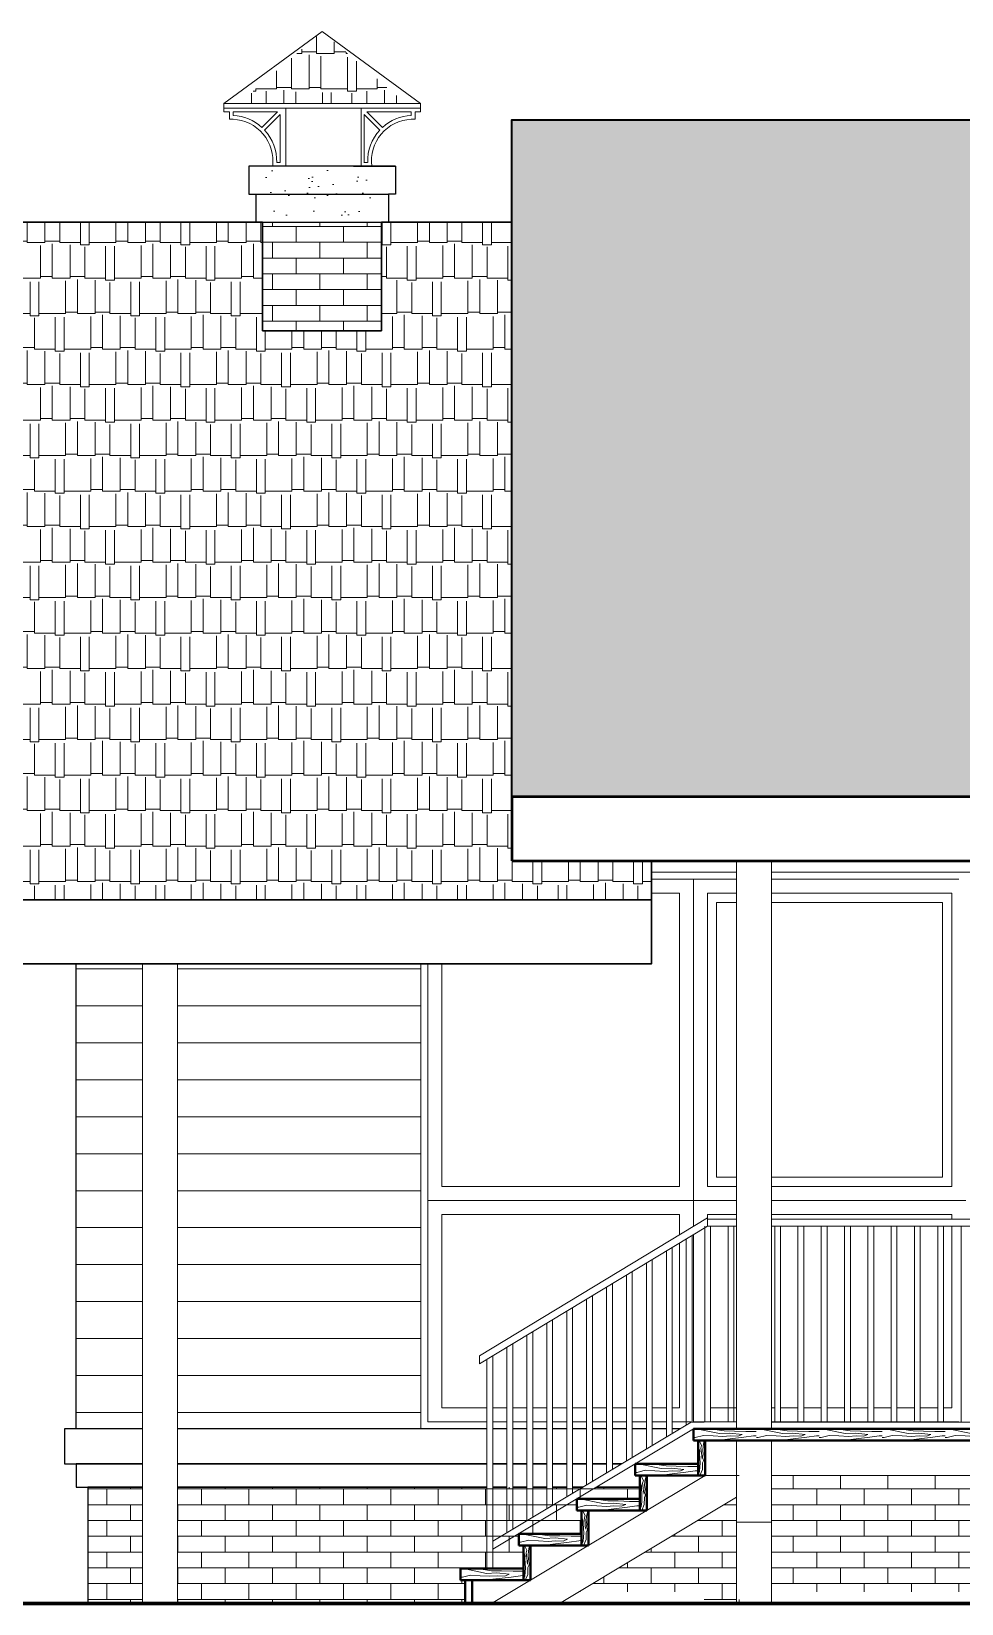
# Model space of a CAD drawing. Header units: millimetres. Extents: x 1582001 to 3303937, y 226471 to 491235.
# Drawn here: x 1596060 to 1600053, y 394580 to 401329 of the extents above; entities that cross this region are included whole.
import ezdxf

# ---------------------------------------------------------------- set-up
doc = ezdxf.new("R2010")
doc.units = ezdxf.units.MM
doc.layers.get('Defpoints').update_dxf_attribs({"color": 255, "lineweight": 30})
for name, color, linetype, lineweight in [('Интерьер - Лестница_Ном_пера__1', 7, 'Continuous', 13), ('Интерьер- Перегородка_Ном_пера__1', 7, 'Continuous', 13), ('Конструктивный - Несущий_Ном_пера__1', 7, 'Continuous', 13), ('Кровля', 232, 'Continuous', 25), ('Штриховки', 251, 'Continuous', 20)]:
    doc.layers.add(name, color=color, linetype=linetype, lineweight=lineweight)
doc.layers.add('Т-Подписи', color=7, linetype='Continuous')
pattern_1 = [(0, (5937.62, 120920.96), (323.85, 152.4), [76.2, -63.5, 88.9, -38.1, 114.3, -50.8]), (0, (6013.82, 120927.31), (323.85, 152.4), [63.5, -241.3, 50.8, -76.2]), (0, (6166.22, 120911.44), (323.85, 152.4), [38.1, -393.7]), (90, (5937.62, 120920.96), (-107.95, 152.4), [146.05, -463.55]), (90, (6013.82, 120920.96), (-107.95, 152.4), [142.875, -466.725]), (90, (6077.32, 120920.96), (-107.95, 152.4), [133.35, -476.25]), (90, (6166.22, 120911.44), (-107.95, 152.4), [146.05, -463.55]), (90, (6204.32, 120911.44), (-107.95, 152.4), [146.05, -463.55]), (90, (6318.62, 120920.96), (-107.95, 152.4), [139.7, -469.9])]
pattern_2 = [(0, (5937.62, 120920.965), (0, 67.7418), []), (90, (5937.62, 120920.96), (-101.6, 67.7418), [67.7418, -67.7418])]
pattern_3 = [(0, (5937.62, 120920.96), (4e-14, 158.75), [])]

msp = doc.modelspace()

# ---------------------------------------------------------------- hatches: boundary and pattern name
at = {"lineweight": 18, "ltscale": 100, "true_color": 0x4c2f26}
h = msp.add_hatch(dxfattribs=at)
h.set_pattern_fill('AR-RSHKE', color=29, scale=0.5, style=0)
h.set_pattern_definition([(180, (1748381.74, 481549.49), (-323.85, 152.4), [76.2, -63.5, 88.9, -38.1, 114.3, -50.8]), (180, (1748305.54, 481555.84), (-323.85, 152.4), [63.5, -241.3, 50.8, -76.2]), (180, (1748153.14, 481539.96), (-323.85, 152.4), [38.1, -393.7]), (90, (1748381.74, 481549.49), (107.95, 152.4), [146.05, -463.55]), (90, (1748305.54, 481549.49), (107.95, 152.4), [142.875, -466.725]), (90, (1748242.04, 481549.49), (107.95, 152.4), [133.35, -476.25]), (90, (1748153.14, 481539.96), (107.95, 152.4), [146.05, -463.55]), (90, (1748115.04, 481539.96), (107.95, 152.4), [146.05, -463.55]), (90, (1748000.74, 481549.49), (107.95, 152.4), [139.7, -469.9])])
h.paths.add_polyline_path([(1597665, 401020), (1597308.1, 401328.9), (1596950.1, 401020)])
h = msp.add_hatch(dxfattribs=at)
h.set_pattern_fill('AR-RSHKE', color=29, scale=0.5, style=0)
h.set_pattern_definition(pattern_1)
edge = h.paths.add_edge_path()
edge.add_line((1608251.8, 400949.6), (1612411.8, 400949.6))
edge.add_line((1612411.8, 400949.6), (1612411.8, 399986))
edge.add_line((1612411.8, 399986), (1609921.8, 399986))
edge.add_line((1609921.8, 399986), (1609921.8, 399457.1))
edge.add_line((1609921.8, 399457.1), (1608971.8, 399711.6))
edge.add_line((1608971.8, 399711.6), (1605531.8, 398789.9))
edge.add_line((1605531.8, 398789.9), (1605531.8, 398515.5))
edge.add_line((1605531.8, 398515.5), (1606131.8, 398676.3))
edge.add_line((1606131.8, 398676.3), (1606131.8, 398043.4))
edge.add_line((1606131.8, 398043.4), (1598121.8, 398043.4))
edge.add_line((1598121.8, 398043.4), (1598121.8, 400949.6))
edge.add_line((1598121.8, 400949.6), (1607871.8, 400949.6))
edge = h.paths.add_edge_path(flags=16)
edge.add_line((1608251.8, 400949.6), (1608251.8, 400237.6))
edge.add_line((1608251.8, 400237.6), (1607871.8, 400237.6))
edge.add_line((1607871.8, 400237.6), (1607871.8, 400949.6))
h = msp.add_hatch(dxfattribs=at)
h.set_pattern_fill('AR-RSHKE', color=29, scale=0.5, style=0)
h.set_pattern_definition(pattern_1)
edge = h.paths.add_edge_path()
edge.add_line((1597052.5, 400510.1), (1595651.8, 400510.1))
edge.add_line((1595651.8, 400510.1), (1595651.8, 397600.2))
edge.add_line((1595651.8, 397600.2), (1598721.8, 397600.2))
edge.add_line((1598721.8, 397600.2), (1598721.8, 397769))
edge.add_line((1598721.8, 397769), (1598121.8, 397769))
edge.add_line((1598121.8, 397769), (1598121.8, 400510.1))
edge.add_line((1598121.8, 400510.1), (1597562.5, 400510.1))
edge = h.paths.add_edge_path(flags=16)
edge.add_line((1597052.5, 400510.1), (1597052.5, 400043.4))
edge.add_line((1597052.5, 400043.4), (1597562.5, 400043.4))
edge.add_line((1597562.5, 400043.4), (1597562.5, 400510.1))
at = {"layer": 'Конструктивный - Несущий_Ном_пера__1', "ltscale": 100}
h = msp.add_hatch(dxfattribs=at)
h.set_pattern_fill('AR-SAND', color=41, scale=3, style=0)
h.set_pattern_definition([(37.5, (1353773.43, 495463.4), (-4.800094, 146.82397), [0, -115.824, 0, -129.54, 0, -123.825]), (7.5, (1353773.43, 495463.4), (134.85698, 215.04753), [0, -62.484, 0, -104.394, 0, -40.005]), (327.5, (1353679.7, 495463.4), (237.29771, 0.431155), [0, -38.1, 0, -137.16, 0, -179.07]), (317.5, (1353679.7, 495463.4), (229.06694, 66.8788), [0, -19.05, 0, -89.916, 0, -102.87])])
h.paths.add_polyline_path([(1597527.5, 400630.1), (1597087.5, 400630.1), (1597087.5, 400510.1), (1597527.5, 400510.1)])
h.paths.add_polyline_path([(1597557.5, 400750.1), (1597377.5, 400750.1), (1597057.5, 400750.1), (1597057.5, 400630.1), (1597527.5, 400630.1), (1597557.5, 400630.1)])
at = {"layer": 'Конструктивный - Несущий_Ном_пера__1', "linetype": 'Continuous', "lineweight": 18, "true_color": 0x4c2f26}
h = msp.add_hatch(dxfattribs=at)
h.set_pattern_fill('AR-BRSTD', color=29, style=0)
h.set_pattern_definition(pattern_2)
h.paths.add_polyline_path([(1597052.5, 400510.1), (1597562.5, 400510.1), (1597562.5, 400043.4), (1597052.5, 400043.4)])
h = msp.add_hatch(dxfattribs=at)
h.set_pattern_fill('ANSI31', color=29, scale=50, angle=315, style=0)
h.set_pattern_definition(pattern_3)
h.paths.add_polyline_path([(1599236.8, 397769), (1599236.8, 397719.8), (1600991.8, 397719.8), (1600991.8, 396229.6), (1602411.8, 396229.6), (1602411.8, 397719.8), (1604486.8, 397719.8), (1604486.8, 397769)])
h = msp.add_hatch(dxfattribs=at)
h.set_pattern_fill('ANSI31', color=29, scale=50, angle=315, style=0)
h.set_pattern_definition(pattern_3)
h.paths.add_polyline_path([(1596251.8, 397325.8), (1596536.8, 397325.8), (1596536.8, 395329.8), (1596251.8, 395329.8)])
h = msp.add_hatch(dxfattribs=at)
h.set_pattern_fill('ANSI31', color=29, scale=50, angle=315, style=0)
h.set_pattern_definition(pattern_3)
h.paths.add_polyline_path([(1596686.8, 397325.8), (1597731.8, 397325.8), (1597731.8, 395329.8), (1596686.8, 395329.8)])
h = msp.add_hatch(dxfattribs=at)
h.set_pattern_fill('AR-BRSTD', color=29, style=0)
h.set_pattern_definition(pattern_2)
h.paths.add_polyline_path([(1598948.8, 394953.1), (1598410, 394629.8), (1598948.8, 394629.8)])
h.paths.add_polyline_path([(1598948.8, 394953.1), (1598948.8, 394579.8), (1599086.8, 394579.8), (1599086.8, 395035.9)])
h.paths.add_polyline_path([(1599161.8, 394929.7), (1599236.8, 394929.7), (1599236.8, 395129.8), (1599161.8, 395129.8)])
h.paths.add_polyline_path([(1599236.8, 394929.7), (1599236.8, 394629.8), (1600721.7, 394629.8), (1600721.7, 395129.3), (1599161.8, 395129.3), (1599161.8, 394929.7)])
h.paths.add_polyline_path([(1604636.8, 395129.3), (1604636.8, 394579.8), (1606181.8, 394579.8), (1606181.8, 395129.3)])
h.paths.add_polyline_path([(1604486.8, 394579.8), (1604486.8, 395129.3), (1600721.7, 395129.3), (1600721.7, 394579.8)])
h = msp.add_hatch(dxfattribs=at)
h.set_pattern_fill('AR-BRSTD', color=29, style=0)
h.set_pattern_definition(pattern_2)
h.paths.add_polyline_path([(1596301.8, 395079.8), (1596536.8, 395079.8), (1596536.8, 394579.8), (1596301.8, 394579.8)])
h = msp.add_hatch(dxfattribs=at)
h.set_pattern_fill('AR-BRSTD', color=29, style=0)
h.set_pattern_definition(pattern_2)
h.paths.add_polyline_path([(1596686.8, 395079.8), (1596686.8, 394579.8), (1597921.8, 394579.8), (1597921.8, 394679.8), (1597901.8, 394679.8), (1597901.8, 394729.8), (1598171.8, 394729.8), (1598171.8, 394829.8), (1598151.8, 394829.8), (1598151.8, 394879.8), (1598421.8, 394879.8), (1598421.8, 394979.8), (1598401.8, 394979.8), (1598401.8, 395029.8), (1598671.8, 395029.8), (1598671.8, 395079.8)])

# ---------------------------------------------------------------- linework, layer by layer
at = {"color": 0, "lineweight": -3, "ltscale": 100}
for points in [[(1597052.5, 400510.1), (1595651.8, 400510.1), (1595651.8, 397600.2), (1598721.8, 397600.2), (1598721.8, 397769), (1598121.8, 397769), (1598121.8, 400510.1), (1597562.5, 400510.1)], [(1597052.5, 400510.1), (1597052.5, 400043.4), (1597562.5, 400043.4), (1597562.5, 400510.1)]]:
    msp.add_lwpolyline(points, dxfattribs=at)
msp.add_lwpolyline([(1597052.5, 400510.1), (1597562.5, 400510.1), (1597562.5, 400043.4), (1597052.5, 400043.4)], close=True, dxfattribs=at)
at = {"color": 0, "lineweight": 50, "ltscale": 100}
msp.add_lwpolyline([(1598121.8, 397769), (1606131.8, 397769), (1606131.8, 398043.4), (1598121.8, 398043.4)], close=True, dxfattribs=at)
for points in [[(1596251.8, 395329.8), (1596251.8, 397325.8), (1598721.8, 397325.8), (1598721.8, 397769), (1606131.8, 397769), (1606131.8, 395329.8), (1604636.8, 395329.8)], [(1596536.8, 395329.8), (1596251.8, 395329.8)], [(1598015.7, 395329.8), (1596686.8, 395329.8)], [(1598101.3, 395329.8), (1598040.7, 395329.8)], [(1598186.8, 395329.8), (1598126.3, 395329.8)], [(1598272.4, 395329.8), (1598211.8, 395329.8)], [(1598357.9, 395329.8), (1598297.4, 395329.8)], [(1598443.5, 395329.8), (1598382.9, 395329.8)], [(1598529.1, 395329.8), (1598468.5, 395329.8)], [(1598614.6, 395329.8), (1598554.1, 395329.8)], [(1598700.2, 395329.8), (1598639.6, 395329.8)], [(1598785.7, 395329.8), (1598725.2, 395329.8)], [(1598843.5, 395329.8), (1598810.7, 395329.8)], [(1599236.8, 395329.8), (1598901.8, 395329.8)], [(1604636.8, 395329.8), (1599236.8, 395329.8)], [(1596536.8, 395079.8), (1596301.8, 395079.8), (1596301.8, 394579.8), (1606181.8, 394579.8), (1606181.8, 395079.8), (1606181.8, 395079.8)], [(1598015.7, 395079.8), (1596686.8, 395079.8)], [(1598101.3, 395079.8), (1598040.7, 395079.8)], [(1598186.8, 395079.8), (1598126.3, 395079.8)], [(1598272.4, 395079.8), (1598211.8, 395079.8)], [(1598357.9, 395079.8), (1598297.4, 395079.8)], [(1598426.9, 395079.8), (1598382.9, 395079.8)], [(1598671.8, 395079.8), (1598485.2, 395079.8)]]:
    msp.add_lwpolyline(points)
at = {"ltscale": 20}
for points in [[(1596536.8, 395329.8), (1596201.8, 395329.8), (1596201.8, 395179.8), (1596536.8, 395179.8)], [(1598015.7, 395329.8), (1596686.8, 395329.8)], [(1598101.3, 395329.8), (1598040.7, 395329.8)], [(1598186.8, 395329.8), (1598126.3, 395329.8)], [(1598272.4, 395329.8), (1598211.8, 395329.8)], [(1598357.9, 395329.8), (1598297.4, 395329.8)], [(1598443.5, 395329.8), (1598382.9, 395329.8)], [(1598529.1, 395329.8), (1598468.5, 395329.8)], [(1598614.6, 395329.8), (1598554.1, 395329.8)], [(1598700.2, 395329.8), (1598639.6, 395329.8)], [(1598785.7, 395329.8), (1598725.2, 395329.8)], [(1598843.5, 395329.8), (1598810.7, 395329.8)], [(1599236.8, 395329.8), (1598901.8, 395329.8)], [(1604636.8, 395329.8), (1599236.8, 395329.8)], [(1596536.8, 395179.8), (1596251.8, 395179.8), (1596251.8, 395079.8), (1596536.8, 395079.8)], [(1596686.8, 395179.8), (1598015.7, 395179.8)], [(1598015.7, 395179.8), (1596686.8, 395179.8)], [(1598040.7, 395179.8), (1598101.3, 395179.8)], [(1598101.3, 395179.8), (1598040.7, 395179.8)], [(1598126.3, 395179.8), (1598186.8, 395179.8)], [(1598186.8, 395179.8), (1598126.3, 395179.8)], [(1598211.8, 395179.8), (1598272.4, 395179.8)], [(1598272.4, 395179.8), (1598211.8, 395179.8)], [(1598297.4, 395179.8), (1598357.9, 395179.8)], [(1598357.9, 395179.8), (1598297.4, 395179.8)], [(1598382.9, 395179.8), (1598443.5, 395179.8)], [(1598443.5, 395179.8), (1598382.9, 395179.8)], [(1598468.5, 395179.8), (1598529.1, 395179.8)], [(1598529.1, 395179.8), (1598468.5, 395179.8)], [(1598554.1, 395179.8), (1598593.5, 395179.8)], [(1598593.5, 395179.8), (1598554.1, 395179.8)], [(1598651.8, 395179.8), (1598921.8, 395179.8)], [(1598921.8, 395179.8), (1598651.8, 395179.8)], [(1596686.8, 395079.8), (1598015.7, 395079.8)], [(1598040.7, 395079.8), (1598101.3, 395079.8)], [(1598126.3, 395079.8), (1598186.8, 395079.8)], [(1598211.8, 395079.8), (1598272.4, 395079.8)], [(1598297.4, 395079.8), (1598357.9, 395079.8)], [(1598382.9, 395079.8), (1598426.9, 395079.8)], [(1598485.2, 395079.8), (1598671.8, 395079.8)]]:
    msp.add_lwpolyline(points, dxfattribs=at)
at = {"layer": 'Defpoints', "color": 0, "lineweight": 35, "ltscale": 100}
msp.add_lwpolyline([(1608251.8, 400949.6), (1612411.8, 400949.6), (1612411.8, 399986), (1609921.8, 399986), (1609921.8, 399457.1), (1608971.8, 399711.6), (1605531.8, 398789.9), (1605531.8, 398515.5), (1606131.8, 398676.3), (1606131.8, 398043.4), (1598121.8, 398043.4), (1598121.8, 400949.6), (1607871.8, 400949.6)], dxfattribs=at)
at = {"layer": 'Интерьер - Лестница_Ном_пера__1', "linetype": 'Continuous', "lineweight": 40}
for p, q in [((1598901.8, 395279.8), (1598901.8, 395329.8)), ((1599236.8, 395329.8), (1598901.8, 395329.8)), ((1604636.8, 395329.8), (1599236.8, 395329.8)), ((1599236.8, 395279.8), (1598901.8, 395279.8)), ((1598921.8, 395129.8), (1598921.8, 395279.8)), ((1598951.8, 395129.3), (1598951.8, 395279.8)), ((1604636.8, 395279.8), (1599236.8, 395279.8)), ((1598921.8, 395179.8), (1598651.8, 395179.8)), ((1598651.8, 395129.8), (1598651.8, 395179.8)), ((1598701.8, 395129.8), (1598651.8, 395129.8)), ((1598671.8, 394979.8), (1598671.8, 395129.8)), ((1598701.8, 394979.8), (1598701.8, 395129.8)), ((1598701.8, 395129.8), (1598951.8, 395129.8)), ((1598671.8, 395029.8), (1598401.8, 395029.8)), ((1598401.8, 394979.8), (1598401.8, 395029.8)), ((1598451.8, 394979.8), (1598401.8, 394979.8)), ((1598421.8, 394829.8), (1598421.8, 394979.8)), ((1598451.8, 394829.8), (1598451.8, 394979.8)), ((1598451.8, 394979.8), (1598701.8, 394979.8)), ((1598421.8, 394879.8), (1598151.8, 394879.8)), ((1598151.8, 394829.8), (1598151.8, 394879.8)), ((1598151.8, 394829.8), (1598451.8, 394829.8)), ((1598171.8, 394679.8), (1598171.8, 394829.8)), ((1598201.8, 394679.8), (1598201.8, 394829.8)), ((1598171.8, 394729.8), (1597901.8, 394729.8)), ((1597901.8, 394679.8), (1597901.8, 394729.8)), ((1597901.8, 394679.8), (1598201.8, 394679.8)), ((1597921.8, 394579.8), (1597921.8, 394679.8)), ((1597951.8, 394579.8), (1597951.8, 394679.8)), ((1597951.8, 394679.8), (1597951.8, 394579.8)), ((1597951.8, 394579.8), (1597951.8, 394669.8))]:
    msp.add_line(p, q, dxfattribs=at)
at = {"layer": 'Интерьер - Лестница_Ном_пера__1', "linetype": 'Continuous', "lineweight": 80}
msp.add_line((1593919.7, 394579.8), (1614064.9, 394579.8), dxfattribs=at)
at = {"layer": 'Интерьер- Перегородка_Ном_пера__1'}
for p, q in [((1598901.8, 397689.8), (1598901.8, 396199.4)), ((1598841.8, 397629.8), (1598841.8, 396369.8)), ((1598961.8, 397629.8), (1598961.8, 396369.8)), ((1598841.8, 396369.8), (1597821.8, 396369.8)), ((1599086.8, 396369.8), (1598961.8, 396369.8)), ((1600011.8, 396369.8), (1599236.8, 396369.8)), ((1599086.8, 396309.8), (1597761.8, 396309.8)), ((1600071.8, 396309.8), (1599236.8, 396309.8)), ((1598841.8, 396249.8), (1597821.8, 396249.8)), ((1598841.8, 396249.8), (1598841.8, 396163.1)), ((1599086.8, 396249.8), (1598961.8, 396249.8)), ((1598961.8, 396249.8), (1598961.8, 396200.3)), ((1600011.8, 396249.8), (1599236.8, 396249.8)), ((1598841.8, 396128), (1598841.8, 395419.8)), ((1598901.8, 396164.3), (1598901.8, 395359.1))]:
    msp.add_line(p, q, dxfattribs=at)
for points in [[(1599086.8, 397689.8), (1598721.8, 397689.8)], [(1600041.8, 397689.8), (1599236.8, 397689.8)], [(1598841.8, 397629.8), (1598721.8, 397629.8)], [(1599086.8, 397629.8), (1598961.8, 397629.8)], [(1599086.8, 397589.8), (1599001.8, 397589.8), (1599001.8, 396409.8), (1599086.8, 396409.8)], [(1600011.8, 396369.8), (1600011.8, 397629.8), (1599236.8, 397629.8)], [(1599236.8, 396409.8), (1599971.8, 396409.8), (1599971.8, 397589.8), (1599236.8, 397589.8)], [(1597761.8, 397325.8), (1597761.8, 395359.8), (1598015.7, 395359.8)], [(1597821.8, 397325.8), (1597821.8, 396369.8)], [(1597821.8, 396249.8), (1597821.8, 395419.8), (1598015.7, 395419.8)], [(1600011.8, 396229.6), (1600011.8, 396249.8)], [(1599976, 395419.8), (1600011.8, 395419.8), (1600011.8, 396200.3)], [(1598040.7, 395419.8), (1598101.3, 395419.8)], [(1598040.7, 395359.8), (1598101.3, 395359.8)], [(1598126.3, 395419.8), (1598186.8, 395419.8)], [(1598126.3, 395359.8), (1598186.8, 395359.8)], [(1598211.8, 395419.8), (1598272.4, 395419.8)], [(1598211.8, 395359.8), (1598272.4, 395359.8)], [(1598297.4, 395419.8), (1598357.9, 395419.8)], [(1598297.4, 395359.8), (1598357.9, 395359.8)], [(1598382.9, 395419.8), (1598443.5, 395419.8)], [(1598382.9, 395359.8), (1598443.5, 395359.8)], [(1598468.5, 395419.8), (1598529.1, 395419.8)], [(1598468.5, 395359.8), (1598529.1, 395359.8)], [(1598554.1, 395419.8), (1598614.6, 395419.8)], [(1598554.1, 395359.8), (1598614.6, 395359.8)], [(1598639.6, 395419.8), (1598700.2, 395419.8)], [(1598639.6, 395359.8), (1598700.2, 395359.8)], [(1598725.2, 395419.8), (1598785.7, 395419.8)], [(1598725.2, 395359.8), (1598785.7, 395359.8)], [(1598810.7, 395419.8), (1598841.8, 395419.8)], [(1598810.7, 395359.8), (1599086.8, 395359.8)], [(1598976, 395419.8), (1599086.8, 395419.8)], [(1599236.8, 395419.8), (1599251, 395419.8)], [(1599236.8, 395359.8), (1600041.8, 395359.8)], [(1599276, 395419.8), (1599351, 395419.8)], [(1599376, 395419.8), (1599451, 395419.8)], [(1599476, 395419.8), (1599551, 395419.8)], [(1599576, 395419.8), (1599651, 395419.8)], [(1599676, 395419.8), (1599751, 395419.8)], [(1599776, 395419.8), (1599851, 395419.8)], [(1599876, 395419.8), (1599951, 395419.8)]]:
    msp.add_lwpolyline(points, dxfattribs=at)
at = {"layer": 'Конструктивный - Несущий_Ном_пера__1', "color": 24, "linetype": 'Continuous'}
for p, q in [((1599086.8, 395329.8), (1599086.8, 397769)), ((1599236.8, 395329.8), (1599236.8, 397769)), ((1596536.8, 394579.8), (1596536.8, 397325.8)), ((1596686.8, 394579.8), (1596686.8, 397325.8)), ((1598961.8, 396235.7), (1597983, 395643.4)), ((1598961.8, 396200.6), (1597983, 395608.4)), ((1598951, 396200.3), (1598951, 395359.1)), ((1598961.8, 396229.6), (1599086.8, 396229.6)), ((1598961.8, 396200.3), (1599086.8, 396200.3)), ((1598976, 396200.3), (1598976, 395359.1)), ((1599051, 396200.3), (1599051, 395359.1)), ((1599076, 396200.3), (1599076, 395359.1)), ((1599236.8, 396229.6), (1604486.8, 396229.6)), ((1599236.8, 396229.6), (1604486.8, 396229.6)), ((1599236.8, 396200.3), (1604486.8, 396200.3)), ((1599251, 396200.3), (1599251, 395359.1)), ((1599276, 396200.3), (1599276, 395359.1)), ((1599351, 396200.3), (1599351, 395359.1)), ((1599376, 396200.3), (1599376, 395359.1)), ((1599451, 396200.3), (1599451, 395359.1)), ((1599476, 396200.3), (1599476, 395359.1)), ((1599551, 396200.3), (1599551, 395359.1)), ((1599576, 396200.3), (1599576, 395359.1)), ((1599651, 396200.3), (1599651, 395359.1)), ((1599676, 396200.3), (1599676, 395359.1)), ((1599751, 396200.3), (1599751, 395359.1)), ((1599776, 396200.3), (1599776, 395359.1)), ((1599851, 396200.3), (1599851, 395359.1)), ((1599876, 396200.3), (1599876, 395359.1)), ((1599951, 396200.3), (1599951, 395359.1)), ((1599976, 396200.3), (1599976, 395359.1)), ((1600051, 396200.3), (1600051, 395359.1)), ((1598810.7, 396109.2), (1598810.7, 395311.9)), ((1598871.3, 396145.8), (1598871.3, 395348.7)), ((1598896.3, 396161), (1598896.3, 395363.7)), ((1598700.2, 396042.3), (1598700.2, 395245.1)), ((1598725.2, 396057.4), (1598725.2, 395260.1)), ((1598785.7, 396094.1), (1598785.7, 395296.9)), ((1598614.6, 395990.6), (1598614.6, 395193.4)), ((1598639.6, 396005.7), (1598639.6, 395208.4)), ((1598468.5, 395902.1), (1598468.5, 395104.8)), ((1598529.1, 395938.8), (1598529.1, 395141.6)), ((1598554.1, 395953.9), (1598554.1, 395156.6)), ((1598357.9, 395835.3), (1598357.9, 395038.1)), ((1598382.9, 395850.4), (1598382.9, 395053.1)), ((1598443.5, 395887), (1598443.5, 395089.8)), ((1598272.4, 395783.5), (1598272.4, 394986.3)), ((1598297.4, 395798.6), (1598297.4, 395001.3)), ((1598126.3, 395695.1), (1598126.3, 394897.8)), ((1598186.8, 395731.7), (1598186.8, 394934.5)), ((1598211.8, 395746.8), (1598211.8, 394949.5)), ((1598015.7, 395628.2), (1598015.7, 394729.8)), ((1598040.7, 395643.3), (1598040.7, 394729.8)), ((1598101.3, 395680), (1598101.3, 394882.8)), ((1598892.3, 395359.1), (1598040.7, 394848.2)), ((1598892.3, 395359.1), (1598948.8, 395359.1)), ((1599236.8, 395359.1), (1600721.7, 395359.1)), ((1598901.8, 395329.8), (1598040.7, 394813.2)), ((1599086.8, 394579.8), (1599086.8, 395279.8)), ((1599236.8, 394579.8), (1599236.8, 395279.8)), ((1598035.2, 394579.8), (1598951.8, 395129.8)), ((1598948.8, 395129.8), (1599098.8, 395129.8)), ((1600721.7, 395129.3), (1599236.8, 395129.3)), ((1599086.8, 394929.7), (1599236.8, 394929.7)), ((1599098.8, 394579.8), (1599098.8, 394597.8))]:
    msp.add_line(p, q, dxfattribs=at)
for points in [[(1597983, 395643.4), (1597983, 395608.4)], [(1598326.7, 394579.8), (1599086.8, 395035.9)]]:
    msp.add_lwpolyline(points, dxfattribs=at)
at = {"layer": 'Кровля'}
for points in [[(1607871.8, 400949.6), (1598121.8, 400949.6), (1598121.8, 398043.4), (1606131.8, 398043.4), (1606131.8, 398676.3), (1605531.8, 398515.5), (1605531.8, 398789.9), (1608971.8, 399711.6), (1609921.8, 399457.1), (1609921.8, 399986)], [(1595651.8, 400510.1), (1597052.5, 400510.1)], [(1597497.5, 400510.1), (1598121.8, 400510.1), (1598121.8, 397769), (1598721.8, 397769), (1598721.8, 397600.2), (1595651.8, 397600.2), (1595651.8, 400510.1)]]:
    msp.add_lwpolyline(points, dxfattribs=at)
msp.add_lwpolyline([(1598121.8, 398043.4), (1606131.8, 398043.4), (1606131.8, 397769), (1598121.8, 397769)], close=True, dxfattribs=at)
at = {"layer": 'Кровля', "color": 0, "lineweight": 30}
msp.add_lwpolyline([(1595651.8, 397600.2), (1598721.8, 397600.2), (1598721.8, 397325.8), (1595651.8, 397325.8)], close=True, dxfattribs=at)
at = {"layer": 'Т-Подписи', "ltscale": 100}
for p, q in [((1597622.5, 400750.1), (1596992.5, 400750.1)), ((1596992.5, 400750.1), (1596992.5, 400630.1)), ((1596992.5, 400630.1), (1597592.5, 400630.1)), ((1597022.5, 400630.1), (1597022.5, 400510.1))]:
    msp.add_line(p, q, dxfattribs=at)
msp.add_lwpolyline([(1597442.5, 400750.1), (1597622.5, 400750.1), (1597622.5, 400630.1), (1597592.5, 400630.1), (1597592.5, 400510.1), (1597562.5, 400510.1)], dxfattribs=at)
at = {"layer": 'Штриховки'}
for p, q in [((1596885.6, 401020), (1597308.1, 401328.9)), ((1597730.6, 401020), (1597308.1, 401328.9)), ((1596885.6, 401020), (1597730.6, 401020)), ((1596885.6, 401020), (1596885.6, 401000)), ((1596885.6, 401000), (1597685.4, 401000)), ((1597151.8, 401000), (1596885.6, 401000)), ((1596885.6, 401000), (1596885.6, 400984)), ((1596909.7, 400984), (1596885.6, 400984)), ((1596909.7, 400952), (1596909.7, 400984)), ((1597116.5, 400984), (1596925.7, 400984)), ((1596925.7, 400968), (1596925.7, 400984)), ((1597116.5, 400984), (1597049.2, 400916.7)), ((1597127.8, 400972.7), (1597060.5, 400905.4)), ((1597127.8, 400972.7), (1597127.8, 400766.1)), ((1597151.8, 401000), (1597151.8, 400750.1)), ((1597464.4, 401000), (1597730.6, 401000)), ((1597475.4, 400750.1), (1597475.4, 401000)), ((1597488.4, 400972.7), (1597555.7, 400905.4)), ((1597488.4, 400972.7), (1597488.4, 400766.1)), ((1597499.8, 400984), (1597567.1, 400916.7)), ((1597499.8, 400984), (1597690.6, 400984)), ((1597690.6, 400968), (1597690.6, 400984)), ((1597706.6, 400984), (1597730.6, 400984)), ((1597706.6, 400952), (1597706.6, 400984)), ((1597730.6, 401020), (1597730.6, 401000)), ((1597730.6, 401000), (1597730.6, 400984)), ((1596925.7, 400952), (1596909.7, 400952)), ((1596925.7, 400952), (1596909.7, 400952)), ((1597690.6, 400952), (1597706.6, 400952)), ((1597112.9, 400766.1), (1597127.8, 400766.1)), ((1597502.2, 400766.1), (1597487.3, 400766.1)), ((1597151.8, 400750.1), (1597095.6, 400750.1)), ((1597463.3, 400750.1), (1597519.4, 400750.1))]:
    msp.add_line(p, q, dxfattribs=at)
at = {"layer": 'Штриховки', "linetype": 'ByBlock', "ltscale": 500}
for points in [[(1599086.8, 397719.8), (1598721.8, 397719.8)], [(1600101.8, 397719.8), (1599236.8, 397719.8)], [(1600991.8, 396229.6), (1600991.8, 397719.8), (1600041.8, 397719.8)], [(1597731.8, 397325.8), (1597731.8, 395329.8), (1598015.7, 395329.8)], [(1600041.8, 395329.8), (1600991.8, 395329.8), (1600991.8, 396200.3)], [(1598040.7, 395329.8), (1598101.3, 395329.8)], [(1598126.3, 395329.8), (1598186.8, 395329.8)], [(1598211.8, 395329.8), (1598272.4, 395329.8)], [(1598297.4, 395329.8), (1598357.9, 395329.8)], [(1598382.9, 395329.8), (1598443.5, 395329.8)], [(1598468.5, 395329.8), (1598529.1, 395329.8)], [(1598554.1, 395329.8), (1598614.6, 395329.8)], [(1598639.6, 395329.8), (1598700.2, 395329.8)], [(1598725.2, 395329.8), (1598785.7, 395329.8)], [(1598810.7, 395329.8), (1598843.5, 395329.8)], [(1598901.8, 395329.8), (1599236.8, 395329.8)], [(1599236.8, 395329.8), (1600101.8, 395329.8)]]:
    msp.add_lwpolyline(points, dxfattribs=at)
at = {"layer": 'Штриховки', "ltscale": 100}
for points in [[(1598914.5, 395329.8), (1599013.5, 395309.5), (1599058.5, 395311.4), (1599111.2, 395305.7), (1599092.2, 395298.1), (1599060.4, 395299.3), (1599028.1, 395296.8), (1598986.8, 395299.3), (1598944.9, 395301.9), (1598910, 395293), (1598901.8, 395293)], [(1598974.2, 395329.8), (1599034.5, 395320.8), (1599078.6, 395320.3), (1599127.6, 395318.5), (1599171.8, 395318.5)], [(1599001.8, 395279.8), (1599118.8, 395293.6), (1599159.5, 395299.3), (1599171.8, 395300)], [(1599184.9, 395329.8), (1599284, 395309.5), (1599329, 395311.4), (1599381.7, 395305.7), (1599362.7, 395298.1), (1599330.9, 395299.3), (1599298.5, 395296.8), (1599257.3, 395299.3), (1599215.4, 395301.9), (1599180.5, 395293), (1599172.3, 395293)], [(1599244.7, 395329.8), (1599305, 395320.8), (1599349, 395320.3), (1599398.1, 395318.5), (1599442.3, 395318.5)], [(1599272.3, 395279.8), (1599389.3, 395293.6), (1599429.9, 395299.3), (1599442.3, 395300)], [(1599454.7, 395329.8), (1599553.7, 395309.5), (1599598.7, 395311.4), (1599651.4, 395305.7), (1599632.4, 395298.1), (1599600.6, 395299.3), (1599568.3, 395296.8), (1599527, 395299.3), (1599485.1, 395301.9), (1599450.2, 395293), (1599442, 395293)], [(1599514.4, 395329.8), (1599574.7, 395320.8), (1599618.8, 395320.3), (1599667.8, 395318.5), (1599712, 395318.5)], [(1599542, 395279.8), (1599659, 395293.6), (1599699.7, 395299.3), (1599712, 395300)], [(1599725.3, 395329.8), (1599824.3, 395309.5), (1599869.3, 395311.4), (1599922, 395305.7), (1599903, 395298.1), (1599871.2, 395299.3), (1599838.9, 395296.8), (1599797.6, 395299.3), (1599755.7, 395301.9), (1599720.8, 395293), (1599712.6, 395293)], [(1599785, 395329.8), (1599845.3, 395320.8), (1599889.4, 395320.3), (1599938.4, 395318.5), (1599982.6, 395318.5)], [(1599812.6, 395279.8), (1599929.6, 395293.6), (1599970.3, 395299.3), (1599982.6, 395300)], [(1599995.9, 395329.8), (1600094.9, 395309.5), (1600139.9, 395311.4), (1600192.6, 395305.7), (1600173.6, 395298.1), (1600141.8, 395299.3), (1600109.5, 395296.8), (1600068.2, 395299.3), (1600026.3, 395301.9), (1599991.4, 395293), (1599983.2, 395293)], [(1598921.8, 395254.3), (1598928.9, 395234.6), (1598928.7, 395222.6), (1598930, 395203.7), (1598931, 395182), (1598930.2, 395166.4), (1598928.1, 395146.9), (1598921.8, 395133.9)], [(1598926.3, 395279.8), (1598937.1, 395258.4), (1598933.8, 395247.2), (1598936.9, 395226.7), (1598937.9, 395212.4), (1598940.1, 395199.4), (1598944.2, 395219.8), (1598942.2, 395237.8), (1598943.6, 395254.1), (1598947, 395272.8), (1598949.7, 395279.8)], [(1598664.5, 395179.8), (1598763.5, 395159.5), (1598808.5, 395161.4), (1598861.2, 395155.7), (1598842.2, 395148.1), (1598810.4, 395149.3), (1598778.1, 395146.8), (1598736.8, 395149.3), (1598694.9, 395151.9), (1598660, 395143), (1598651.8, 395143)], [(1598724.2, 395179.8), (1598784.5, 395170.8), (1598828.6, 395170.3), (1598877.6, 395168.5), (1598921.8, 395168.5)], [(1598930, 395129.8), (1598940.9, 395154.7), (1598941.3, 395184.5), (1598945.4, 395192.9), (1598951.8, 395221.5)], [(1598671.8, 395104.3), (1598678.9, 395084.6), (1598678.7, 395072.6), (1598680, 395053.7), (1598681, 395032), (1598680.2, 395016.4), (1598678.1, 394996.9), (1598671.8, 394983.9)], [(1598676.3, 395129.8), (1598687.1, 395108.4), (1598683.8, 395097.2), (1598686.9, 395076.7), (1598687.9, 395062.4), (1598690.1, 395049.4), (1598694.2, 395069.8), (1598692.2, 395087.8), (1598693.6, 395104.1), (1598697, 395122.8), (1598699.7, 395129.8)], [(1598751.8, 395129.8), (1598868.8, 395143.6), (1598909.5, 395149.3), (1598921.8, 395150)], [(1598414.5, 395029.8), (1598513.5, 395009.5), (1598558.5, 395011.4), (1598611.2, 395005.7), (1598592.2, 394998.1), (1598560.4, 394999.3), (1598528.1, 394996.8), (1598486.8, 394999.3), (1598444.9, 395001.9), (1598410, 394993), (1598401.8, 394993)], [(1598474.2, 395029.8), (1598534.5, 395020.8), (1598578.6, 395020.3), (1598627.6, 395018.5), (1598671.8, 395018.5)], [(1598680, 394979.8), (1598690.9, 395004.7), (1598691.3, 395034.5), (1598695.4, 395042.9), (1598701.8, 395071.5)], [(1598421.8, 394954.3), (1598428.9, 394934.6), (1598428.7, 394922.6), (1598430, 394903.7), (1598431, 394882), (1598430.2, 394866.4), (1598428.1, 394846.9), (1598421.8, 394833.9)], [(1598426.3, 394979.8), (1598437.1, 394958.4), (1598433.8, 394947.2), (1598436.9, 394926.7), (1598437.9, 394912.4), (1598440.1, 394899.4), (1598444.2, 394919.8), (1598442.2, 394937.8), (1598443.6, 394954.1), (1598447, 394972.8), (1598449.7, 394979.8)], [(1598501.8, 394979.8), (1598618.8, 394993.6), (1598659.5, 394999.3), (1598671.8, 395000)], [(1598430, 394829.8), (1598440.9, 394854.7), (1598441.3, 394884.5), (1598445.4, 394892.9), (1598451.8, 394921.5)], [(1598164.5, 394879.8), (1598263.5, 394859.5), (1598308.5, 394861.4), (1598361.2, 394855.7), (1598342.2, 394848.1), (1598310.4, 394849.3), (1598278.1, 394846.8), (1598236.8, 394849.3), (1598194.9, 394851.9), (1598160, 394843), (1598151.8, 394843)], [(1598176.3, 394829.8), (1598187.1, 394808.4), (1598183.8, 394797.2), (1598186.9, 394776.7), (1598187.9, 394762.4), (1598190.1, 394749.4), (1598194.2, 394769.8), (1598192.2, 394787.8), (1598193.6, 394804.1), (1598197, 394822.8), (1598199.7, 394829.8)], [(1598224.2, 394879.8), (1598284.5, 394870.8), (1598328.6, 394870.3), (1598377.6, 394868.5), (1598421.8, 394868.5)], [(1598251.8, 394829.8), (1598368.8, 394843.6), (1598409.5, 394849.3), (1598421.8, 394850)], [(1598171.8, 394804.3), (1598178.9, 394784.6), (1598178.7, 394772.6), (1598180, 394753.7), (1598181, 394732), (1598180.2, 394716.4), (1598178.1, 394696.9), (1598171.8, 394683.9)], [(1598180, 394679.8), (1598190.9, 394704.7), (1598191.3, 394734.5), (1598195.4, 394742.9), (1598201.8, 394771.5)], [(1597914.5, 394729.8), (1598013.5, 394709.5), (1598058.5, 394711.4), (1598111.2, 394705.7), (1598092.2, 394698.1), (1598060.4, 394699.3), (1598028.1, 394696.8), (1597986.8, 394699.3), (1597944.9, 394701.9), (1597910, 394693), (1597901.8, 394693)], [(1597974.2, 394729.8), (1598034.5, 394720.8), (1598078.6, 394720.3), (1598127.6, 394718.5), (1598171.8, 394718.5)], [(1598001.8, 394679.8), (1598118.8, 394693.6), (1598159.5, 394699.3), (1598171.8, 394700)]]:
    msp.add_lwpolyline(points, dxfattribs=at)
at = {"layer": 'Штриховки'}
for centre, radius, start, end in [((1596916.6, 400771.9), 196.3, 47.53964, 87.36429), ((1597699.6, 400771.9), 196.3, 92.63571, 132.46036), ((1596916.6, 400771.9), 180.3, 353.07123, 87.13022), ((1596916.6, 400771.9), 196.3, 358.321, 42.86852), ((1597699.6, 400771.9), 196.3, 137.13148, 181.679), ((1597699.6, 400771.9), 180.3, 92.86978, 186.92877)]:
    msp.add_arc(centre, radius, start, end, dxfattribs=at)

doc.saveas('drawing.dxf')
